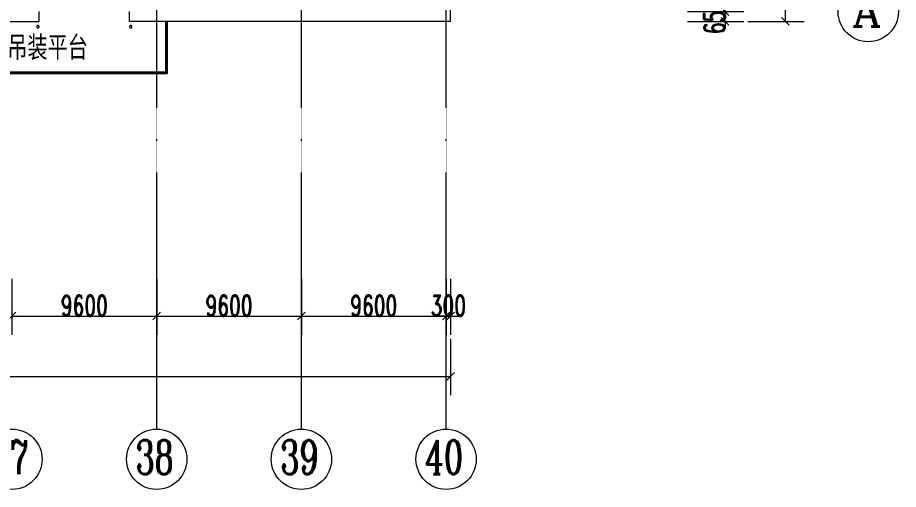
# Model space of a CAD drawing. Header units: millimetres. Extents: x -30000 to 430621, y -31706 to 192400.
# Drawn here: x 264375 to 322800, y -31706 to -398 of the extents above; entities that cross this region are included whole.
import ezdxf

# ---------------------------------------------------------------- set-up
doc = ezdxf.new("R2010")
doc.units = ezdxf.units.MM
doc.linetypes.add('轴网线', pattern=[22.04, 18.38, -1.83, 0, -1.83])
doc.layers.get('0').update_dxf_attribs({"color": 8})
doc.layers.get('Defpoints').update_dxf_attribs({"color": 8})
for name, color, linetype, lineweight in [('A-ANNO-DIMS', 8, 'Continuous', 9), ('A-FLOR', 8, 'Continuous', 5), ('A-FLOR-HRAL', 8, 'Continuous', 5), ('A-WALL-FNSH', 8, 'Continuous', 9), ('G-ANNO-TEXT', 8, 'Continuous', 9), ('Q-SPCQ', 8, 'Continuous', 5), ('S-GRID', 8, 'Continuous', 9), ('S-GRID-IDEN', 8, 'Continuous', 9)]:
    doc.layers.add(name, color=color, linetype=linetype, lineweight=lineweight)
doc.styles.add('RomanC', font='romanc__.ttf', dxfattribs={"height": 2250})
doc.styles.add('RomanC_1', font='romanc__.ttf', dxfattribs={"width": 0.65, "height": 2250})
doc.styles.add('RomanD_4', font='romand__.ttf', dxfattribs={"width": 0.65, "height": 1400})
doc.styles.add('仿宋_6', font='simfang.ttf', dxfattribs={"width": 0.7, "height": 1400})
doc.dimstyles.new('第一_二道尺寸线', dxfattribs={"dimscale": 304.8, "dimtxt": 1405.004626, "dimasz": 1.64042, "dimexe": 4.10105, "dimexo": 0.0625, "dimgap": 0, "dimtad": 1, "dimdec": 0, "dimzin": 0, "dimdsep": 46, "dimtxsty": 'RomanD_4', "dimblk1": 'OBLIQUE', "dimblk2": 'OBLIQUE', "dimsah": 1, "dimcen": 0.09, "dimazin": 0, "dimtfac": 1, "dimtdec": 4, "dimtix": 1, "dimtmove": 0, "dimatfit": 3, "dimfxl": 8.2021, "dimfxlon": 1, "dimtvp": 1, "dimtolj": 1, "dimtzin": 0, "dimlwd": 18, "dimlwe": 18, "dimarcsym": 2})

# ---------------------------------------------------------------- blocks, each defined once
blk = doc.blocks.new('顶部扶栏类型 - 顶部扶栏_内部_-1177810-LAY-4F-1_500-A')
at = {"layer": 'A-FLOR-HRAL'}
for p, q in [((263300, -4100), (263300, -650)), ((263350, -650), (263350, -4050)), ((274250, -4050), (274250, -650)), ((274300, -650), (274300, -4100)), ((263350, -4050), (274250, -4050)), ((274300, -4100), (263300, -4100))]:
    blk.add_line(p, q, dxfattribs=at)
blk = doc.blocks.new('顶部扶栏类型 - 顶部扶栏_内部_-V2-LAY-4F-1_500-A')
at = {"layer": 'A-FLOR-HRAL'}
for p, q in [((263300, -650), (263300, -4100)), ((263350, -650), (263350, -4050)), ((274250, -4050), (274250, -650)), ((274300, -4100), (274300, -650)), ((263350, -4050), (274250, -4050)), ((263300, -4100), (274300, -4100))]:
    blk.add_line(p, q, dxfattribs=at)
blk = doc.blocks.new('防撞柱 - 防撞柱-V456-LAY-4F-1_500-A')
at = {"layer": 'Q-SPCQ', "flags": 128}
for points in [[(80, 0), (80, 3), (80, 6), (79, 10), (79, 13), (78, 16), (78, 19), (77, 22), (76, 25), (75, 28), (74, 31), (72, 34), (71, 37), (69, 40), (68, 42), (66, 45), (64, 48), (62, 50), (60, 53), (58, 55), (56, 57), (53, 60), (51, 62), (48, 64), (46, 66), (43, 67), (40, 69), (38, 71), (35, 72), (32, 73), (29, 75), (26, 76), (23, 77), (20, 77), (17, 78), (14, 79), (10, 79), (7, 80), (4, 80), (1, 80), (-2, 80), (-6, 80), (-9, 80), (-12, 79), (-15, 79), (-18, 78), (-21, 77), (-24, 76), (-27, 75), (-30, 74), (-33, 73), (-36, 71), (-39, 70), (-42, 68), (-44, 67), (-47, 65), (-50, 63), (-52, 61), (-54, 59), (-57, 56), (-59, 54), (-61, 52), (-63, 49), (-65, 47), (-67, 44), (-69, 41), (-70, 38), (-72, 36), (-73, 33), (-74, 30), (-75, 27), (-76, 24), (-77, 21), (-78, 18), (-79, 14), (-79, 11), (-80, 8), (-80, 5), (-80, 2), (-80, 0)], [(-80, 0), (-80, -3), (-80, -6), (-79, -10), (-79, -13), (-78, -16), (-78, -19), (-77, -22), (-76, -25), (-75, -28), (-74, -31), (-72, -34), (-71, -37), (-69, -40), (-68, -42), (-66, -45), (-64, -48), (-62, -50), (-60, -53), (-58, -55), (-56, -57), (-53, -60), (-51, -62), (-48, -64), (-46, -66), (-43, -67), (-40, -69), (-38, -71), (-35, -72), (-32, -73), (-29, -75), (-26, -76), (-23, -77), (-20, -77), (-17, -78), (-14, -79), (-10, -79), (-7, -80), (-4, -80), (-1, -80), (2, -80), (6, -80), (9, -80), (12, -79), (15, -79), (18, -78), (21, -77), (24, -76), (27, -75), (30, -74), (33, -73), (36, -71), (39, -70), (42, -68), (44, -67), (47, -65), (50, -63), (52, -61), (54, -59), (57, -56), (59, -54), (61, -52), (63, -49), (65, -47), (67, -44), (69, -41), (70, -38), (72, -36), (73, -33), (74, -30), (75, -27), (76, -24), (77, -21), (78, -18), (79, -14), (79, -11), (80, -8), (80, -5), (80, -2), (80, 0)]]:
    blk.add_lwpolyline(points, dxfattribs=at)
blk = doc.blocks.new('防撞柱 - 防撞柱-V457-LAY-4F-1_500-A')
at = {"layer": 'Q-SPCQ', "flags": 128}
for points in [[(80, 0), (80, 3), (80, 6), (79, 10), (79, 13), (78, 16), (78, 19), (77, 22), (76, 25), (75, 28), (74, 31), (72, 34), (71, 37), (69, 40), (68, 42), (66, 45), (64, 48), (62, 50), (60, 53), (58, 55), (56, 57), (53, 60), (51, 62), (48, 64), (46, 66), (43, 67), (40, 69), (38, 71), (35, 72), (32, 73), (29, 75), (26, 76), (23, 77), (20, 77), (17, 78), (14, 79), (10, 79), (7, 80), (4, 80), (1, 80), (-2, 80), (-6, 80), (-9, 80), (-12, 79), (-15, 79), (-18, 78), (-21, 77), (-24, 76), (-27, 75), (-30, 74), (-33, 73), (-36, 71), (-39, 70), (-42, 68), (-44, 67), (-47, 65), (-50, 63), (-52, 61), (-54, 59), (-57, 56), (-59, 54), (-61, 52), (-63, 49), (-65, 47), (-67, 44), (-69, 41), (-70, 38), (-72, 36), (-73, 33), (-74, 30), (-75, 27), (-76, 24), (-77, 21), (-78, 18), (-79, 14), (-79, 11), (-80, 8), (-80, 5), (-80, 2), (-80, 0)], [(-80, 0), (-80, -3), (-80, -6), (-79, -10), (-79, -13), (-78, -16), (-78, -19), (-77, -22), (-76, -25), (-75, -28), (-74, -31), (-72, -34), (-71, -37), (-69, -40), (-68, -42), (-66, -45), (-64, -48), (-62, -50), (-60, -53), (-58, -55), (-56, -57), (-53, -60), (-51, -62), (-48, -64), (-46, -66), (-43, -67), (-40, -69), (-38, -71), (-35, -72), (-32, -73), (-29, -75), (-26, -76), (-23, -77), (-20, -77), (-17, -78), (-14, -79), (-10, -79), (-7, -80), (-4, -80), (-1, -80), (2, -80), (6, -80), (9, -80), (12, -79), (15, -79), (18, -78), (21, -77), (24, -76), (27, -75), (30, -74), (33, -73), (36, -71), (39, -70), (42, -68), (44, -67), (47, -65), (50, -63), (52, -61), (54, -59), (57, -56), (59, -54), (61, -52), (63, -49), (65, -47), (67, -44), (69, -41), (70, -38), (72, -36), (73, -33), (74, -30), (75, -27), (76, -24), (77, -21), (78, -18), (79, -14), (79, -11), (80, -8), (80, -5), (80, -2), (80, 0)]]:
    blk.add_lwpolyline(points, dxfattribs=at)
blk = doc.blocks.new('轴网 - 宽度系数 0_65-670068-LAY-4F-1_500-A')
at = {"layer": 'S-GRID-IDEN'}
blk.add_circle((0, 0), 4, dxfattribs=at)
blk = doc.blocks.new('轴网 - 宽度系数 1_0-670626-LAY-4F-1_500-A')
at = {"layer": 'S-GRID-IDEN'}
blk.add_circle((0, 0), 4, dxfattribs=at)
blk = doc.blocks.new('_Oblique')
at = {"color": 0, "linetype": 'ByBlock', "lineweight": -2}
blk.add_line((-0.5, -0.5), (0.5, 0.5), dxfattribs=at)
blk = doc.blocks.new('DIMBLOCK72-LAY-4F-1_500-A')
at = {"layer": 'A-ANNO-DIMS', "color": 0, "lineweight": 18, "transparency": 16777216}
for p, q in [((311300, 0), (311300, 500)), ((308819.05, 0), (312550, 0)), ((311300, -650), (311300, 0)), ((308819.05, -650), (312550, -650)), ((311300, -650), (311300, -1150))]:
    blk.add_line(p, q, dxfattribs=at)
at = {"layer": 'Defpoints', "color": 0, "transparency": 16777216}
for p in [(308800, 0), (311300, 0), (308800, -650)]:
    blk.add_point(p, dxfattribs=at)
at = {"layer": 'A-ANNO-DIMS', "color": 0, "lineweight": 18, "transparency": 16777216, "xscale": 500.0000000000001, "yscale": 500.0000000000001, "zscale": 500.0000000000001}
for p, rotation in [((311300, 0), 270), ((311300, -650), 90)]:
    blk.add_blockref('_Oblique', p, dxfattribs=dict(at, rotation=rotation))
at = {"layer": 'A-ANNO-DIMS', "color": 0, "lineweight": 18, "transparency": 16777216, "insert": (310600, -325), "char_height": 1400, "width": 2918.0865, "attachment_point": 5, "rotation": 90, "style": 'RomanD_4'}
blk.add_mtext('\\A1;650', dxfattribs=at)
blk = doc.blocks.new('DIMBLOCK96-LAY-4F-1_500-A')
at = {"layer": 'A-ANNO-DIMS', "color": 0, "lineweight": 18, "transparency": 16777216}
for p, q in [((312819.05, 159050), (316550, 159050)), ((315300, 159050), (315300, -650)), ((312819.05, -650), (316550, -650))]:
    blk.add_line(p, q, dxfattribs=at)
at = {"layer": 'Defpoints', "color": 0, "transparency": 16777216}
for p in [(312800, 159050), (312800, -650), (315300, -650)]:
    blk.add_point(p, dxfattribs=at)
at = {"layer": 'A-ANNO-DIMS', "color": 0, "lineweight": 18, "transparency": 16777216, "xscale": 500.0000000000001, "yscale": 500.0000000000001, "zscale": 500.0000000000001}
for p, rotation in [((315300, 159050), 90), ((315300, -650), 270)]:
    blk.add_blockref('_Oblique', p, dxfattribs=dict(at, rotation=rotation))
at = {"layer": 'A-ANNO-DIMS', "color": 0, "lineweight": 18, "transparency": 16777216, "insert": (314600, 79200), "char_height": 1400, "width": 5836.1731, "attachment_point": 5, "rotation": 90, "style": 'RomanD_4'}
blk.add_mtext('\\A1;159700', dxfattribs=at)
blk = doc.blocks.new('DIMBLOCK136-LAY-4F-1_500-A')
at = {"layer": 'A-ANNO-DIMS', "color": 0, "lineweight": 18, "transparency": 16777216}
for p, q in [((264000, -17725.274274), (264000, -21456.224274)), ((273600, -17725.274274), (273600, -21456.224274)), ((264000, -20206.224274), (273600, -20206.224274))]:
    blk.add_line(p, q, dxfattribs=at)
at = {"layer": 'Defpoints', "color": 0, "transparency": 16777216}
for p in [(264000, -17706.224274), (273600, -17706.224274), (273600, -20206.224274)]:
    blk.add_point(p, dxfattribs=at)
at = {"layer": 'A-ANNO-DIMS', "color": 0, "lineweight": 18, "transparency": 16777216, "xscale": 500.0000000000001, "yscale": 500.0000000000001, "zscale": 500.0000000000001, "rotation": 180}
blk.add_blockref('_Oblique', (264000, -20206.224274), dxfattribs=at)
at = {"layer": 'A-ANNO-DIMS', "color": 0, "lineweight": 18, "transparency": 16777216, "xscale": 500.0000000000001, "yscale": 500.0000000000001, "zscale": 500.0000000000001}
blk.add_blockref('_Oblique', (273600, -20206.224274), dxfattribs=at)
at = {"layer": 'A-ANNO-DIMS', "color": 0, "lineweight": 18, "transparency": 16777216, "insert": (268800, -19506.224274), "char_height": 1400, "width": 3890.7820424, "attachment_point": 5, "style": 'RomanD_4'}
blk.add_mtext('\\A1;9600', dxfattribs=at)
blk = doc.blocks.new('DIMBLOCK137-LAY-4F-1_500-A')
at = {"layer": 'A-ANNO-DIMS', "color": 0, "lineweight": 18, "transparency": 16777216}
for p, q in [((273600, -17725.274274), (273600, -21456.224274)), ((283200, -17725.274274), (283200, -21456.224274)), ((273600, -20206.224274), (283200, -20206.224274))]:
    blk.add_line(p, q, dxfattribs=at)
at = {"layer": 'Defpoints', "color": 0, "transparency": 16777216}
for p in [(273600, -17706.224274), (283200, -17706.224274), (283200, -20206.224274)]:
    blk.add_point(p, dxfattribs=at)
at = {"layer": 'A-ANNO-DIMS', "color": 0, "lineweight": 18, "transparency": 16777216, "xscale": 500.0000000000001, "yscale": 500.0000000000001, "zscale": 500.0000000000001, "rotation": 180}
blk.add_blockref('_Oblique', (273600, -20206.224274), dxfattribs=at)
at = {"layer": 'A-ANNO-DIMS', "color": 0, "lineweight": 18, "transparency": 16777216, "xscale": 500.0000000000001, "yscale": 500.0000000000001, "zscale": 500.0000000000001}
blk.add_blockref('_Oblique', (283200, -20206.224274), dxfattribs=at)
at = {"layer": 'A-ANNO-DIMS', "color": 0, "lineweight": 18, "transparency": 16777216, "insert": (278400, -19506.224274), "char_height": 1400, "width": 3890.7820424, "attachment_point": 5, "style": 'RomanD_4'}
blk.add_mtext('\\A1;9600', dxfattribs=at)
blk = doc.blocks.new('DIMBLOCK138-LAY-4F-1_500-A')
at = {"layer": 'A-ANNO-DIMS', "color": 0, "lineweight": 18, "transparency": 16777216}
for p, q in [((283200, -17725.274274), (283200, -21456.224274)), ((292800, -17725.274274), (292800, -21456.224274)), ((283200, -20206.224274), (292800, -20206.224274))]:
    blk.add_line(p, q, dxfattribs=at)
at = {"layer": 'Defpoints', "color": 0, "transparency": 16777216}
for p in [(283200, -17706.224274), (292800, -17706.224274), (292800, -20206.224274)]:
    blk.add_point(p, dxfattribs=at)
at = {"layer": 'A-ANNO-DIMS', "color": 0, "lineweight": 18, "transparency": 16777216, "xscale": 500.0000000000001, "yscale": 500.0000000000001, "zscale": 500.0000000000001, "rotation": 180}
blk.add_blockref('_Oblique', (283200, -20206.224274), dxfattribs=at)
at = {"layer": 'A-ANNO-DIMS', "color": 0, "lineweight": 18, "transparency": 16777216, "xscale": 500.0000000000001, "yscale": 500.0000000000001, "zscale": 500.0000000000001}
blk.add_blockref('_Oblique', (292800, -20206.224274), dxfattribs=at)
at = {"layer": 'A-ANNO-DIMS', "color": 0, "lineweight": 18, "transparency": 16777216, "insert": (288000, -19506.224274), "char_height": 1400, "width": 3890.7820424, "attachment_point": 5, "style": 'RomanD_4'}
blk.add_mtext('\\A1;9600', dxfattribs=at)
blk = doc.blocks.new('DIMBLOCK139-LAY-4F-1_500-A')
at = {"layer": 'A-ANNO-DIMS', "color": 0, "lineweight": 18, "transparency": 16777216}
for p, q in [((292800, -17725.274274), (292800, -21456.224274)), ((293100, -17725.274274), (293100, -21456.224274)), ((292800, -20206.224274), (292300, -20206.224274)), ((292800, -20206.224274), (293100, -20206.224274)), ((293100, -20206.224274), (293600, -20206.224274))]:
    blk.add_line(p, q, dxfattribs=at)
at = {"layer": 'Defpoints', "color": 0, "transparency": 16777216}
for p in [(292800, -17706.224274), (293100, -17706.224274), (293100, -20206.224274)]:
    blk.add_point(p, dxfattribs=at)
at = {"layer": 'A-ANNO-DIMS', "color": 0, "lineweight": 18, "transparency": 16777216, "xscale": 500.0000000000001, "yscale": 500.0000000000001, "zscale": 500.0000000000001}
blk.add_blockref('_Oblique', (292800, -20206.224274), dxfattribs=at)
at = {"layer": 'A-ANNO-DIMS', "color": 0, "lineweight": 18, "transparency": 16777216, "xscale": 500.0000000000001, "yscale": 500.0000000000001, "zscale": 500.0000000000001, "rotation": 180}
blk.add_blockref('_Oblique', (293100, -20206.224274), dxfattribs=at)
at = {"layer": 'A-ANNO-DIMS', "color": 0, "lineweight": 18, "transparency": 16777216, "insert": (292950, -19506.224274), "char_height": 1400, "width": 2918.0865318, "attachment_point": 5, "style": 'RomanD_4'}
blk.add_mtext('\\A1;300', dxfattribs=at)
blk = doc.blocks.new('DIMBLOCK140-LAY-4F-1_500-A')
at = {"layer": 'A-ANNO-DIMS', "color": 0, "lineweight": 18, "transparency": 16777216}
for p, q in [((-300, -21725.274274), (-300, -25456.224274)), ((293100, -21725.274274), (293100, -25456.224274)), ((-300, -24206.224274), (293100, -24206.224274))]:
    blk.add_line(p, q, dxfattribs=at)
at = {"layer": 'Defpoints', "color": 0, "transparency": 16777216}
for p in [(-300, -21706.224274), (293100, -21706.224274), (293100, -24206.224274)]:
    blk.add_point(p, dxfattribs=at)
at = {"layer": 'A-ANNO-DIMS', "color": 0, "lineweight": 18, "transparency": 16777216, "xscale": 500.0000000000001, "yscale": 500.0000000000001, "zscale": 500.0000000000001, "rotation": 180}
blk.add_blockref('_Oblique', (-300, -24206.224274), dxfattribs=at)
at = {"layer": 'A-ANNO-DIMS', "color": 0, "lineweight": 18, "transparency": 16777216, "xscale": 500.0000000000001, "yscale": 500.0000000000001, "zscale": 500.0000000000001}
blk.add_blockref('_Oblique', (293100, -24206.224274), dxfattribs=at)
at = {"layer": 'A-ANNO-DIMS', "color": 0, "lineweight": 18, "transparency": 16777216, "insert": (146400, -23506.224274), "char_height": 1400, "width": 5836.1730636, "attachment_point": 5, "style": 'RomanD_4'}
blk.add_mtext('\\A1;293400', dxfattribs=at)

msp = doc.modelspace()

# ---------------------------------------------------------------- linework, layer by layer
at = {"layer": 'A-FLOR'}
for p, q in [((274200, -4000), (274200, -650)), ((263400, -4000), (274200, -4000))]:
    msp.add_line(p, q, dxfattribs=at)
at = {"layer": 'A-WALL-FNSH', "lineweight": 5}
for p, q in [((293100, -650), (293100, 13400)), ((265800, -650), (265800, 0)), ((271800, -650), (271800, 0)), ((253400, -650), (265800, -650)), ((293100, -650), (271800, -650))]:
    msp.add_line(p, q, dxfattribs=at)
at = {"layer": 'S-GRID', "linetype": '轴网线'}
for p, q in [((273600, -17706.2), (273600, 174400)), ((283200, -17706.2), (283200, 174400)), ((292800, -17706.2), (292800, 174400))]:
    msp.add_line(p, q, dxfattribs=at)
at = {"layer": 'S-GRID'}
for p, q in [((273600, -27706.2), (273600, -17706.2)), ((283200, -27706.2), (283200, -17706.2)), ((292800, -27706.2), (292800, -17706.2))]:
    msp.add_line(p, q, dxfattribs=at)

# ---------------------------------------------------------------- block references
at = {"layer": 'A-FLOR-HRAL'}
for name in ['顶部扶栏类型 - 顶部扶栏_内部_-1177810-LAY-4F-1_500-A', '顶部扶栏类型 - 顶部扶栏_内部_-V2-LAY-4F-1_500-A']:
    msp.add_blockref(name, (0, 0), dxfattribs=at)
at = {"layer": 'Q-SPCQ'}
msp.add_blockref('防撞柱 - 防撞柱-V456-LAY-4F-1_500-A', (265720, -1000), dxfattribs=at)
at = {"layer": 'Q-SPCQ', "rotation": 180}
msp.add_blockref('防撞柱 - 防撞柱-V457-LAY-4F-1_500-A', (271880, -1000), dxfattribs=at)
at = {"layer": 'S-GRID-IDEN', "xscale": 499.9999999999995, "yscale": 499.9999999999995, "zscale": 499.9999999999995, "rotation": 269.9999999999994}
msp.add_blockref('轴网 - 宽度系数 1_0-670626-LAY-4F-1_500-A', (320800, 0), dxfattribs=at)
at = {"layer": 'S-GRID-IDEN', "xscale": 499.9999999999995, "yscale": 499.9999999999995, "zscale": 499.9999999999995}
for p in [(264000, -29706.2), (273600, -29706.2), (283200, -29706.2), (292800, -29706.2)]:
    msp.add_blockref('轴网 - 宽度系数 0_65-670068-LAY-4F-1_500-A', p, dxfattribs=at)

# ---------------------------------------------------------------- texts
at = {"layer": 'G-ANNO-TEXT', "insert": (263691.3, -1648.1), "char_height": 1400, "width": 7183.12, "attachment_point": 1, "style": '仿宋_6'}
msp.add_mtext('吊装平台', dxfattribs=at)
at = {"layer": 'S-GRID-IDEN', "char_height": 2250, "attachment_point": 1}
for s, insert, width, style in [('\\fRomanC|b0|i0|c134|p2|;A', (319731, 1267), 2565.4, 'RomanC'), ('37', (262605.5, -28441.6), 3335.02, 'RomanC_1'), ('38', (272205.5, -28441.6), 3335.02, 'RomanC_1'), ('39', (281805.5, -28441.6), 3335.02, 'RomanC_1'), ('40', (291405.5, -28441.6), 3335.02, 'RomanC_1')]:
    msp.add_mtext(s, dxfattribs=dict(at, insert=insert, width=width, style=style))

# ---------------------------------------------------------------- dimensions: what is measured, and where the dimension line sits
at = {"layer": 'A-ANNO-DIMS', "lineweight": 18}
for base, p1, p2, override, picture, middle in [((315300, -650), (312800, 159050), (312800, -650), {"dimpost": '<>', "dimfxl": 159700}, 'DIMBLOCK96-LAY-4F-1_500-A', (314600, 79200)), ((311300, 0), (308800, -650), (308800, 0), {"dimpost": '<>', "dimfxl": 650}, 'DIMBLOCK72-LAY-4F-1_500-A', (310600, -325))]:
    dim = msp.add_linear_dim(base=base, p1=p1, p2=p2, angle=90, dimstyle='第一_二道尺寸线', override=override, dxfattribs=at)
    dim.commit()
    dim.dimension.update_dxf_attribs({"geometry": picture, "text_midpoint": middle})
for base, p1, p2, override, picture, middle in [((273600, -20206.2), (264000, -17706.2), (273600, -17706.2), {"dimpost": '<>', "dimfxl": 9600}, 'DIMBLOCK136-LAY-4F-1_500-A', (268800, -19506.2)), ((283200, -20206.2), (273600, -17706.2), (283200, -17706.2), {"dimpost": '<>', "dimfxl": 9600}, 'DIMBLOCK137-LAY-4F-1_500-A', (278400, -19506.2)), ((292800, -20206.2), (283200, -17706.2), (292800, -17706.2), {"dimpost": '<>', "dimfxl": 9600}, 'DIMBLOCK138-LAY-4F-1_500-A', (288000, -19506.2)), ((293100, -20206.2), (292800, -17706.2), (293100, -17706.2), {"dimpost": '<>', "dimfxl": 300}, 'DIMBLOCK139-LAY-4F-1_500-A', (292950, -19506.2)), ((293100, -24206.2), (-300, -21706.2), (293100, -21706.2), {"dimpost": '<>', "dimfxl": 293400}, 'DIMBLOCK140-LAY-4F-1_500-A', (146400, -23506.2))]:
    dim = msp.add_linear_dim(base=base, p1=p1, p2=p2, dimstyle='第一_二道尺寸线', override=override, dxfattribs=at)
    dim.commit()
    dim.dimension.update_dxf_attribs({"geometry": picture, "text_midpoint": middle})

doc.saveas('drawing.dxf')
